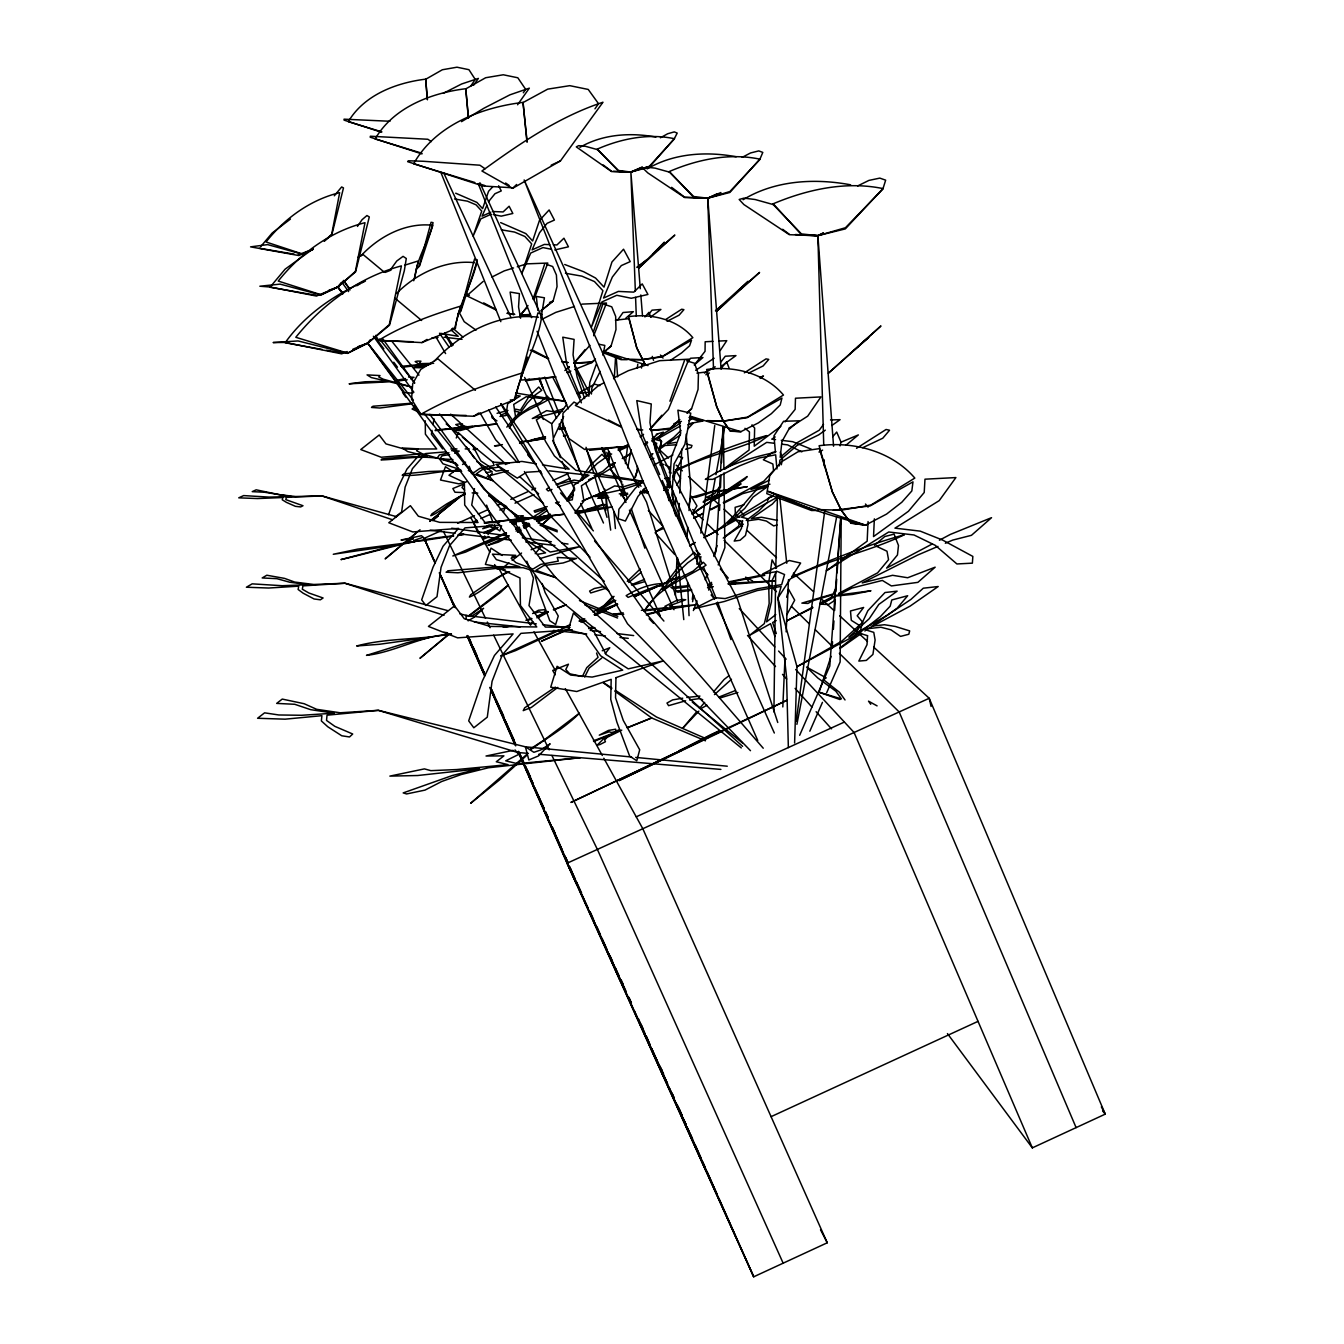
<?xml version="1.0" encoding="UTF-8"?>
<svg xmlns="http://www.w3.org/2000/svg" width="1344" height="1344" viewBox="0 0 1344 1344"><rect width="100%" height="100%" fill="white"/><g stroke="black" fill="none" stroke-linecap="round" stroke-linejoin="round"><path stroke-width="1.5" d="M841.21 518.498L840.134 661.987L826.661 692.748M773.926 711.9L775.69 572.578M654.377 440.782L654.427 436.817M775.79 568.428L777.454 495.734M675.461 505.294L675.646 497.112M794.606 742.98L796.992 666.691L777.857 598.046L781.166 586.421L757.226 590.554L724.5 601.44L693.773 608.782L715.63 597.744L725.138 598.584L757.697 588.722L781.687 584.59L784.543 574.526L777.37 571.486L762.636 573.989L789.314 560.498L800.638 563.052L791.616 576.912C828.274 560.818 865.754 545.311 904.31 534.778C867.619 552.434 826.661 559.86 790.356 578.844L777.857 598.046L786.559 676.939L788.357 747.6M637.426 466.368L637.258 470.551L633.814 480.463M641.525 368.054L641.71 363.871M675.377 595.291L677.006 557.726M678.787 515.995L679.325 503.462M679.778 493.03L681.744 449.182M719.527 510.418L719.712 506.268M720.485 487.586L721.006 475.121M721.543 462.655L723.022 427.358L720.535 471.29M782.813 706.944L784.946 658.963M786.156 631.848L788.474 579.701M868.056 521.539L867.166 541.195L841.025 560.146M874.356 518.851L873.533 536.575L908.426 511.274L924.218 492.492L924.974 479.186L955.886 477.574L939.238 500.606L894.953 528.142L920.203 531.132L942.564 540.053L972.838 556.416L972.384 563.153L956.911 563.959L935.273 545.345L914.004 534.979L888.754 531.989L826.325 570.814L837.766 562.514M720.317 475.474L716.201 550.721L714 556.517M614.225 379.243L615.619 356.345M605.741 510.703L606.715 496.087M608.782 464.755L609.622 452.206M832.138 648.094L832.541 641.827M833.381 629.278L833.935 620.928M834.624 610.478L835.313 600.029M835.867 591.679L836.707 579.13M837.11 572.863L837.95 560.33M838.219 556.147L840.722 518.532L829.786 666.036L799.663 735.286M588.84 396.295L589.798 382.334L596.333 364.14M591.41 394.044L591.814 388.046L600.214 371.364M686.952 537.415L687.742 527.083M689.018 510.552L690.766 487.838L686.179 434.213M779.268 465.881L779.89 460.202L797.126 445.418L818.765 434.818L825.317 430.147M621.55 494.676L622.826 484.31M625.414 463.613L627.732 444.965M637.258 368.357L637.778 364.207M692.294 599.357L692.832 595.224M696.83 564.178L698.174 553.829M700.846 533.131L714.739 425.51M796.186 721.174L824.594 512.081M674.033 479.338L675.142 471.677M667.178 486.578L668.556 477.926L664.608 478.514M669.379 472.718L670.236 467.342L665.482 465.125M474.482 488.628L471.727 505.058L485.1 522.547L499.666 522.614M541.01 317.99L544.421 297.78L536.306 296.436L537.835 310.43M432.029 430.349L431.374 434.196L442.68 448.946M433.003 424.603L433.994 418.858M603.053 355.387L604.817 345.408L598.836 344.232M622.978 494.642L624.086 488.494M627.732 468.031L631.025 449.618M692.597 601.658L693.739 595.51M699.014 566.832L700.896 556.584M704.659 536.105L715.21 478.733M715.966 474.634L724.634 427.526M796.908 724.349L836.64 516.953M655.603 448.745L656.678 443.234L653.47 442.495M781.318 464.772L782.443 459.194L780.259 452.189M414.994 278.242C416.237 258.149 428.921 241.886 433.054 222.634L431.054 222.281L419.311 265.776L416.506 268.666M413.75 280.762L418.354 260.921L404.611 265.222M786.677 597.223L788.592 589.31L794.69 600.18L786.895 614.611M840.067 445.872L840.991 442.092L836.707 432.046L832.759 436.682M688.666 505.966L691.135 496.121L696.965 505.915L691.975 514.181M635.527 477.103L637.644 469.073M520.918 376.522L537.936 312.934L541.901 314.311C538.742 344.148 520.363 369.499 515.34 399M659.014 452.575L661.063 445.502L660.862 440.882L656.023 439.774L680.518 425.914M714.118 555.677L717.041 545.597M514.063 399.907L522.665 372.809C487.721 383.746 452.894 396.161 420.958 414.254L473.71 416.254L514.063 399.907L510.233 399.974M521.22 376.942L527.638 357.067M476.616 262.718L460.858 311.153L458.018 314.026M767.474 501.01L768.533 497.75L772.195 496.709M533.047 299.174L544.74 263.76M741.586 523.925L742.661 520.666M740.09 521.388L738.461 526.294L724.45 536.861M819.084 692.143L831.046 656.342M593.578 331.246L602.935 303.878L611.755 306.818L615.67 316.428L615.972 329.566L610.999 346.214L603.221 352.649M503.462 512.131L505.411 506.486L522.53 522.211L532.09 540.137L550.217 552.031L579.886 546.605L539.818 558.65M501.598 525.706L499.817 530.88L494.861 527.638M388.584 514.702L398.278 487.082L406.93 469.14L420.084 454.003L381.192 457.246L360.763 449.551L379.21 434.986L385.963 443.89L404.074 448.997L436.682 448.963L425.393 434.196L425.258 420.79M669.917 401.218L684.6 360.192M456.271 438.01L458.287 432.6L472.786 445.922L480.766 460.908L496.171 471.089L504.05 469.879M533.938 299.51L547.814 263.038L526.613 263.878L517.289 266.801M693.37 610.579L697.049 600.936M705.163 579.684L707.364 573.888M708.59 590.066L711.547 582.338M718.217 564.967L724.886 547.596L723.946 472.954M593.695 335.714L606.497 303.022L581.902 304.13M809.827 731.203L822.444 702.358M486.914 205.262L482.059 216.149L490.728 212.285M553.694 437.758L563.64 416.606M484.697 535.97L483.05 539.381L489.031 536.777M776.58 571.234L772.246 580.121L771.422 601.894L766.567 621.869L775.757 614.611M584.69 677.006L589.092 668.119L601.726 658.09M667.766 486.629L670.37 481.555M672.958 476.482L675.545 471.408C704.407 455.448 737.722 450.29 766.954 435.574C735.874 443.671 705.701 456.422 676.402 469.728L682.601 457.598L678.703 456.54M676.822 485.184L680.518 478.313L675.427 469.762M530.544 625.162L532.694 621.617M488.006 534.677L489.518 532.224L498.086 527.302M650.227 457.414L652.378 453.953M509.41 427.678L519.204 412.104L514.382 411.046M334.303 195.804L341.662 186.95L343.476 187.942L331.867 234.646L324.374 241.147M720.199 350.566L726.768 340.67L718.906 341.057M470.635 86.251L475.238 79.414L468.938 69.686L456.977 67.2L442.361 69.754L425.645 79.296L427.426 99.792M357.437 226.447L362.04 219.727L366.946 215.527L369.298 216.955L355.589 271.874L337.814 286.978L321.031 295.008L280.106 284.122L259.846 286.222L270.06 287.011L316.495 296.05L337.814 286.978L355.37 271.471L364.997 222.701C330.54 231.403 300.199 253.462 278.242 281.064L320.93 294.706L337.814 286.978L343.358 280.879M523.32 92.77L525.655 89.342L517.826 77.784L503.278 74.777L485.671 77.734L465.73 88.889L468.502 118.154M566.698 499.834L574.678 488.174M688.162 361.687L690.547 358.243L702.912 357.521L694.243 364.98M473.609 85.226L478.38 78.406L461.63 83.983L443.302 93.307M594.955 108.83L598.534 103.706L588.235 89.443L569.772 85.663L547.697 89.141L522.967 102.598L527.167 142.061M517.558 104.782L529.334 88.15L509.914 94.836L484.126 108.125L461.53 121.649M617.786 319.889L623.028 312.514L633.36 311.674L625.901 318.108M552.098 423.326L566.748 404.527M509.443 428.047C517.037 411.247 535.836 408.139 549.646 398.748L547.142 396.077L540.322 402.41L529.822 407.232L518.801 415.01L527.386 403.066L535.046 395.069L541.766 390.314L538.726 387.022L528.948 396.631L520.397 410.206L515.575 409.147M390.062 270.278L396.749 261.022L403.066 256.351L406.291 258.502L404.326 270.682L389.525 325.181L367.718 343.14L347.558 353.388L298.049 340.939L273.118 342.552L285.247 342.468L341.678 353.842L347.256 351.54M560.448 160.91L602.969 102.228C558.617 116.894 519.456 143.791 481.925 171.007L512.602 188.362L560.448 160.91L551.174 165.178M823.519 424.418L819.202 430.248L797.429 442.529L780.209 457.296L781.906 441.588L788.592 429.677L798.924 420.823L783.586 421.26L773.959 435.809L775.454 452.441C751.044 457.212 725.928 465.629 705.348 479.371L712.824 479.338L739.62 465.83L759.545 457.901L775.656 454.81L776.933 468.989M574.896 512.971L583.934 501.077L581.381 485.822L596.232 476.078L643.037 481.32L757.747 740.46M720.972 361.889L725.273 356.227L735.958 355.606L721.493 366.089M566.95 500.069L574.308 490.51M582.154 480.346L586.841 474.247M605.186 653.654L609.79 647.724L602.23 650.748M648.631 314.513L652.008 310.162L660.912 309.456L650.832 316.848M694.529 364.778L705.046 351.305L705.163 341.762L713.009 341.359M352.834 349.255L367.718 343.14L389.273 324.677L401.402 265.894C359.57 276.998 322.762 303.845 295.798 337.294L347.458 353.069L367.718 343.14L370.104 340.099M528.007 305.558L520.414 315.134L530.326 314.849M785.047 421.898L795.144 409.349L795.48 398.227L820.915 396.917L807.694 416.153L788.878 428.198M488.544 201.65L494.978 193.704L501.262 190.915L498.624 185.791M328.625 290.422L337.814 286.978L341.41 282.559M585.144 349.524L573.888 363.3L592.015 362.477L595.174 359.738M535.214 553.694L542.119 545.294L531.082 549.763M506.806 427.14L515.508 416.573L513.71 404.41L526.226 396.715L564.95 401.184L568.361 408.845M271.253 285.734L285.13 269.17L313.186 248.825M260.618 246.708L272.261 232.949L290.438 219.055M696.847 711.564L682.55 728.398L698.83 711.144M699.451 708.506L704.642 702.391M713.496 691.942L724.097 679.476L728.935 675.73M488.729 477.422L492.341 473.189M649.958 429.106L661.836 415.212M527.184 307.322L520.414 315.134L530.494 314.412M721.174 368.206L726.667 361.872L729.137 368.273M645.708 487.519L638.014 496.356L625.38 521.052L618.24 518.717L618.895 509.242L635.208 488.393L642.6 481.438M358.109 346.601L367.718 343.14L370.423 340.049M644.935 316.932L648.984 312.312L650.748 317.302M589.932 345.341L573.888 363.3L592.334 361.654L595.459 359.083M777.504 498.372L772.363 504.067L751.33 518.633L761.51 517.238L777.437 520.397M492.71 186.833L488.561 191.285L482.597 208.639L476.902 202.406L455.683 193.2M650.042 429.139L668.371 409.517L688.901 359.167L659.618 360.696L628.37 370.675L613.519 378.084M688.01 428.702L693.235 423.158L687.859 424.771M714.437 694.613L731.489 679.258M457.817 313.723L460.622 310.8L474.516 259.157L477.238 259.846C473.088 283.702 457.918 303.929 455.448 328.339L451.718 328.776M612.847 596.4L600.516 609.218L614.057 596.4M627.295 581.414L640.214 568.999M766.954 502.639L758.604 511.073L746.222 520.414M588 472.735L597.257 463.445L605.237 457.834L601.978 454.322L590.218 465.494L579.583 481.018L574.14 480.094L556.13 484.663M416.674 268.918L419.513 266.078L432.852 225.305C405.552 222.214 378.857 236.494 360.713 256.099M652.814 254.15L664.44 242.206L648.043 258.72L636.922 267.422L646.783 259.997L638.635 268.195L674.839 235.049L658.073 249.547M680.988 430.399L673.764 437.438L659.198 448.241L661.735 441.554L658.577 437.674L663.398 432.13L656.242 434.28M512.602 188.362L516.634 184.481M551.376 515.894L542.237 524.563L551.006 516.902M567.89 500.27L573.451 494.995M628.74 582.49L641.29 572.124M679.913 419.614L669.799 429.173L650.563 430.517L670.169 428.182L679.308 419.916M687.154 412.793L691.488 408.694M733.841 295.025L748.205 281.266L715.478 310.867L726.55 301.812L716.604 311.27L759.578 272.412L740.023 289.582M396.463 293.563C416.489 273.252 445.805 259.61 474.667 262.668M434.448 361.049C460.522 332.825 499.262 312.43 538.44 317.234M686.935 413.028L691.505 408.912L698.04 389.441L698.426 374.237L694.495 363.233L686.582 360.797M324.29 240.979L331.699 234.31L339.662 192.646C310.38 199.786 284.558 218.484 266.045 241.987L302.417 253.982L313.253 249.228L302.501 254.251L267.641 244.608L250.572 246.859L298.822 255.545L307.843 251.597M857.489 346.987L880.942 325.954L828.307 373.262L868.661 337.428L850.046 353.64M483.151 281.434L466.754 295.798L496.07 309.96M432.785 520.548L438.312 515.726L432.348 520.447M603.086 352.884L610.982 346.046M644.381 444.209L647.254 441.722M644.801 445.133L647.674 442.646M651.974 438.934L657.72 433.961M874.524 545.328L884.722 536.558L894.079 534.122L898.481 545.479L897.456 554.971L886.586 568.109L932.131 544.051M420.017 529.754L385.157 558.886L415.632 533.484M449.702 633.78L419.95 658.308L448.745 634.15M845.796 445.334L858.346 434.918L841.394 442.025M540.842 310.934L553.073 300.972L549.528 302.484M564.866 370.541L569.369 366.929M760.418 378.37L763.442 375.967L759.595 377.614M415.178 406.577L412.087 409.013L419.58 412.457M395.304 516.936L401.621 511.946L405.115 487.133L412.406 468.686L425.578 453.55L446.309 451.819M458.035 468.098L448.963 475.255L464.402 482.446L464.705 505.042L478.044 522.514L439.673 522.362L418.354 516.214L410.39 505.68L388.769 522.749L412.793 531.938L458.539 528.377L443.1 546.168L433.003 567.286L421.68 599.861L425.863 605.472L437.002 596.702L441.034 567.403L449.534 545.647L464.99 527.873L499.968 525.134M462.571 464.52L465.595 462.134M429.677 521.405L459.732 497.078L429.962 521.304M509.023 562.918L501.178 569.083L519.96 577.97L520.447 605.522L536.76 626.959L490.174 626.422L464.268 618.727L454.574 605.825L428.434 626.422L457.598 637.846L513.089 633.914L494.441 655.486L482.278 681.19L468.686 720.871L473.81 727.776L487.284 717.158L492.055 681.391L502.27 654.931L520.934 633.36L572.242 629.731M512.148 560.448L521.556 553.039M541.514 310.128L553.09 301.123L557.054 286.591L556.416 275.033L552.67 266.515L546.722 264.449M839.832 648.06L856.078 635.477L858.883 625.078L851.306 620.357L850.483 610.966L863.638 607.471L857.203 615.787L862.63 622.171L859.841 632.554L880.32 616.678L890.182 606.161L891.778 599.962L907.687 595.728L897.12 608.227L873.432 624.943M565.757 369.482L568.999 367.013M533.45 516.802L546.101 509.057M724.214 468.636L749.078 450.055L749.465 431.928L744.946 428.316M780.864 426.283L754.236 446.191L754.639 428.03L751.968 424.855M640.198 436.75L643.574 434.314M486.898 533.282L491.652 529.906L484.193 532.93M744.324 372.842L766.03 358.882L768.768 359.402L763.123 365.954L748.625 373.094M831.869 425.494L840.067 419.664L830.542 419.933M549.209 487.301L546.403 489.266L548.234 490.963L551.964 489.418M856.548 448.291L886.066 429.492L889.56 430.231L882.79 438.211L862.68 447.72M840 648.514L861.521 633.326M864.83 630.991L868.14 628.656L880.874 627.245L890.938 629.815L900.564 636.401L908.83 634.25L909.67 630.907L895.238 626.455L884.47 624.725L871.735 626.136M688.968 420.706L692.177 418.454M723.24 538.087L743.35 524.177M649.505 456.019L652.932 453.684M659.786 448.997L664.927 445.486L676.603 444.78M680.501 434.834L667.447 443.755L675.914 442.411M680.366 423.175L651.672 441.034M773.17 495.499L727.843 523.286L744.71 508.452L752.959 497.179L767.861 486.41L758.386 487.889C741.149 505.478 728.515 527.671 704.105 537.146M557.794 687.389L531.334 707.431L523.236 710.64L524.698 707.801L555.358 687.086M670.354 360.41L681.677 352.867L689.59 345.778L691.505 340.25L661.987 356.899L641.878 359.688L631.478 359.688M536.844 617.837L541.111 615.031L537.466 616.51M538.49 617.518L548.05 612.209M695.654 370.306L714.134 358.26M592.872 611.99L614.006 599.911M473.71 416.254L478.716 413.045M665.935 319.351L681.677 309.238L683.928 309.641L679.073 315.202L667.078 321.283M724.685 469.241L766.718 442.361L774.312 443.285M775.186 436.951L771.758 439.135L775.555 439.606M662.491 527.419L655.738 531.72L663.449 528.511M421.882 342.602L454.44 329.095L460.522 306.146C432.247 314.815 404.023 324.878 378.655 340.301L421.882 342.602L427.006 339.41M524.614 528.427L529.872 525.202M356.798 285.768L360.259 283.685M547.411 510.384L534.156 519.439L539.179 518.902L550.469 514.181M468.115 620.844L473.945 617.366L483.588 608.311L471.19 616.459L468.922 616.022L500.539 592.402L508.418 585.01L468.502 615.955L459.833 613.838M603.691 448.594L609.739 465.965L615.098 462.773M622.238 458.539L631.159 453.23M704.441 373.111L715.226 366.811M689.623 545.614L695.066 542.438M357.823 257.393L362.998 254.453L384.418 272.294M609.739 465.965L614.998 462.974M623.767 458.018L630.79 454.037M582.204 622.406L585.85 620.357M718.872 697.099L735.302 690.581M701.551 708.271L706.961 705.23M532.577 613.553L538.524 610.226L544.79 609.655L545.194 611.436M615.77 600.382L596.854 611.755L617.45 603.943M517.474 531.014L520.783 529.166M776.194 620.558L772.632 622.541L776.311 633.562M689.606 545.731L694.999 542.741M703.987 537.768L736.344 519.859L742.392 521.472L741.468 528.326L734.21 541.078L740.04 540.271L745.466 535.483L747.986 524.496L747.398 518.717L741.35 517.104L776.95 497.398M660.391 137.777L667.699 133.745L674.251 131.897L677.208 133.073L674.369 138.634L649.32 167.093L630.857 172.032L611.57 171.578L576.274 146.882L578.693 145.639L585.48 146.311L597.878 149.738L618.761 171.36L630.857 172.032L649.387 166.27L674.52 138.734C648.514 133.14 621.079 138.65 597.022 149.218L618.458 170.486L630.857 172.032L642.398 167.328M631.378 584.724L644.465 579.365M603.406 450.458L606.766 448.627M653.554 465.226L672.857 454.961M580.726 622.054L584.287 620.155M617.988 450.038L627.245 445.15M702.979 513.374L693.739 518.246L703.198 513.593M710.371 509.46L719.594 504.588M723.29 502.622L763.913 481.135L773.539 470.568L772.884 464.016L763.325 459.749L772.078 452.592L775.891 451.517M818.966 452.038L822.612 450.106M812.633 607.186L786.643 620.911L812.818 607.757M820.058 603.254L833.062 596.383M838.622 593.443L877.615 572.846L888.552 559.675L886.99 551.225L876.305 546.168M939.422 540.204L950.342 534.425L991.553 517.675L971.46 535.315L952.711 540.103L945.336 543.245M742.207 157.332L750.54 152.964L758.772 150.898L762.804 152.41L759.948 159.096L729.826 192.478L707.75 198.19L684.718 197.551L647.808 172.906L643.272 168.521L646.598 167.194L655.066 168.134L670.068 172.301L693.958 197.568M705.835 374.825L709.397 372.994M743.131 199.702C774.95 180.281 814.699 178.08 850.634 184.817M823.452 232.831L817.874 235.67L801.914 235.183L774.094 204.809L755.126 199.517L744.005 198.122L739.15 199.466L743.887 204.557L789.365 234.696L817.874 235.67L845.309 228.9L883.042 188.513L885.662 180.163L879.816 178.114L868.896 180.415L857.606 185.959M619.836 449.098L627.278 445.318M508.822 536.81L498.288 542.17L487.939 545.311L509.208 535.634M517.591 532.358L521.102 530.578M710.69 509.813L720.065 505.075M723.811 503.177L742.543 493.702L767.172 486.898M769.39 480.11L750.977 489.434L769.961 484.176M454.759 453.298L459.194 451.08L451.651 450.66M465.024 493.517L446.544 504.017L431.978 513.828L430.87 515.726C443.419 510.804 452.206 499.229 465.007 494.424M820.294 603.994L833.364 597.425M838.975 594.602L852.062 588.034L882.353 580.423L891.374 585.934L917.885 582.355L935.172 567.168L907.67 577.752L892.584 575.299L862.21 582.926L917.666 555.055L937.961 546.403M491.938 277.032L504.252 270.883L513.559 267.96M541.75 319.418L555.845 312.362L574.459 306.482M604.246 382.721L598.668 385.493L575.333 405.384L621.314 427.09M507.696 571.637L487.57 583.212L470.669 594.754L469.409 597.038C484.243 591.259 494.441 577.282 509.645 571.754M682.45 750.019L618.912 780.646L787.147 700.174L688.33 746.474L719.645 730.666L711.278 734.446L678.955 750.893L685.121 748.322L570.914 802.435L708.926 737.167M647.17 168.907C673.68 153.216 706.423 151.183 736.193 156.761M567.722 629.748L541.346 641.273L566.429 629.63M579.936 147.336C602.65 134.165 630.504 132.334 655.906 137.071M524.093 527.318L529.553 524.664M536.844 521.136L549.612 514.937L536.491 520.514M537.079 521.472L549.83 515.29M594.972 614.998L614.544 605.522L594.065 614.611M595.022 615.317L617.686 604.363M594.031 475.541L602.784 471.341L610.966 463.966L613.62 466.822L599.71 475.306L588.588 479.724M737.906 692.479L719.611 698.124M671.597 187.337L684.634 197.165L707.75 198.19L716.923 193.906M822.965 233.285L817.874 235.67L795.396 234.528M603.826 758.218L642.818 828.727L827.249 1242.78L753.715 1276.8L567.05 863.234L518.297 752.405M947.436 1033.586L1032.326 1147.877L1105.255 1114.126L929.208 698.275L873.667 647.102M771.086 1116.662L978.029 1021.356M361.99 282.643L365.467 281.047M636.233 816.816L844.385 722.047M440.899 530.813L424.15 538.356L435.07 563.203M457.632 523.286L474.482 515.71M478.296 513.996L487.855 509.695M497.414 505.394L501.228 503.681M510.787 499.38L527.974 491.635M531.804 489.922L535.618 488.208M552.821 480.463L568.109 473.592M606.144 456.473L611.688 453.97M619.097 450.643L628.354 446.477M477.002 520.296L473.189 522.01L478.313 533.434M480.799 518.582L490.308 514.315M499.8 510.031L505.495 507.478M515.004 503.194L534.005 494.642M556.819 484.378L570.108 478.397M491.266 214.183L480.866 218.82L473.138 236.107L481.74 211.092L476.062 204.842L467.41 201.163L454.608 198.996M506.554 533.249L465.578 552.098L452.81 555.979L506.117 532.678M569.873 625.363L515.542 650.63L500.741 656.006L558.331 629.882M579.18 621.23L584.758 618.744M634.57 596.635L679.476 576.694L634.368 596.501M410.693 378.79L414.036 377.311L408.593 377.042M642.146 167.059L630.857 172.032L613.418 171.326M562.162 628.202L569.806 624.842M579.382 620.642L583.212 618.962M713.513 369.23L707.75 198.19L729.91 191.52L760.133 159.214C729.523 152.678 697.334 159.398 668.993 171.662L693.605 196.526L707.75 198.19L720.905 192.528M515.878 529.267L519.624 527.671M523.37 526.075L528.998 523.69M582.07 501.178L605.102 491.4L582.49 500.825M485.302 543.967L498.742 538.322M516.029 531.065L519.876 529.452M523.706 527.839L529.469 525.42M539.078 521.388L552.518 515.743M600.533 495.583L606.295 493.164M515.575 528.746L519.355 527.167M523.135 525.588L528.797 523.219M557.558 487.133L572.662 482.261L578.105 483.185M593.762 741.535L610.613 734.681L603.574 738.797L597.038 745.298L600.029 744.509L605.438 741.737L604.649 739.922L607.236 737.302L621.768 730.128M627.379 727.843L651.672 717.948L705.482 740.813M566.966 372.658L570.83 371.095M574.678 369.533L592.015 362.477M517.087 519.59L520.901 518.045L517.138 519.506M528.394 620.206L532.022 618.727M553.896 609.84L565.555 605.102M529.318 379.26L525.487 380.772L553.358 377.093M619.433 730.733L593.393 740.88M627.245 727.642L651.672 717.948L614.88 691.186M385.174 272.412L390.986 270.127M536.945 616.157L548.083 611.789M553.342 609.739L566.126 604.733M483.286 532.644L495.65 527.839M298.217 254.839L307.541 251.244M500.674 415.094L506.15 412.978M505.344 464.47L508.922 463.092L492.929 462.101L494.088 465.478L479.791 468.434L473.726 472.718L468.334 470.484M646.346 490.846L643.574 491.87L647.606 491.534M640.03 492.156L646.934 490.325M525.874 620.239L531.384 618.341M363.619 281.921C333.228 295.361 304.584 315.336 285.163 342.754L322.258 349.474M643.154 482.714L622.39 489.552L597.341 495.13L614.645 485.923L622.675 486.998L643.406 480.883M562.716 411.012L532.308 418.522L546.655 410.626L553.577 411.751L563.657 408.828M546.37 508.586L534.979 512.266L534.139 510.838L547.226 506.587M534.408 613.334L539.381 611.772L541.766 612.78L547.898 611.503M606.346 588.168L590.722 592.956L589.596 591.074L594.317 588.504L603.658 586.589M685.642 449.249L691.202 447.602L691.992 445.469L686.515 444.074M673.882 423.646L681.425 421.428M632.234 585.278L644.381 581.717M744.005 504.773L735.134 507.326L735.353 514.634L739.721 517.255M685.658 700.795L668.59 705.667L666.977 703.046L672.605 699.905L682.752 698.174M777.017 524.983L773.69 525.924L766.399 521.052L758.537 519.288L748.373 520.699M647.791 613.771L678.535 606.732L644.549 610.882M578.592 513.274L611.99 506.974L590.621 508.805L605.086 504.605L602.213 504.622L586.975 509.258L588.521 509.863L576.509 511.392M497.062 413.33L507.965 410.458M466.502 481.824L458.858 483.84L440.496 480.026L445.469 466.738L453.382 471.929M487.15 476.347L508.318 470.736M619.366 730.498L611.722 732.497L609.134 731.808L599.273 735.168L608.412 730.447L615.636 729.221L615.821 730.867L619.634 729.876M729.221 581.75L763.51 574.728L764.736 575.366L733.538 581.532L730.666 583.195L775.505 580.877L729.238 584.489M575.87 513.223L597.761 508.889L576.425 511.745M554.786 249.95L568.445 246.809L563.942 238.207L556.937 244.961L553.342 244.81M448.963 452.777L439.421 454.927L437.153 458.086L422.234 453.718L416.573 450.727L417.984 448.846L402.293 447.989L407.669 451.567L427.006 456.422L400.344 457.178L381.898 458.942L381.108 459.95C406.039 459.127 431.642 452.508 455.784 463.646M526.915 441.823L530.309 441.067M646.33 614.981L664.944 609.823L697.704 604.481L671.647 607.085L669.329 605.875L685.759 599.743L682.08 599.458L676.284 600.6L664.877 606.346L667.145 607.572L641.39 610.344M545.53 436.884L534.458 439.522L545.563 438.346M401.738 367.366L429.912 363.854L414.019 367.618L419.765 367.735L430.937 363.955M513.089 750.355L486.024 756.017L503.916 755.866L496.289 761.746L507.982 764.635L456.691 769.558L430.87 770.65L424.418 768.886L389.861 776.11L417.648 775.522L479.623 768.734L452.407 775.488L403.183 792.91L406.61 793.951L425.006 790.104L441.655 781.519L461.227 774.53L488.477 767.76L580.188 757.697L517.541 763.711L505.714 760.822L518.7 754.421L515.021 749.952M519.54 443.05L523.118 442.327M405.485 378.571L397.488 380.167L395.489 382.536L383.326 379.226L378.756 376.975L379.999 375.564L367.046 374.892L371.364 377.58L387.173 381.259L365.098 381.763L349.104 383.813L389.407 381.78L412.255 387.089L397.723 383.141M623.784 614.275L613.066 614.376L623.23 612.847M690.581 423.377L702.391 421.126M519.876 443.251L523.522 442.579M707.498 587.782L713.328 586.69M537.684 554.316L545.563 552.871L527.402 540.977L515.105 523.471L509.762 522.043M559.289 502.118L555.576 502.774L560.532 505.966M566.731 500.791L572.309 499.8L574.073 484.999L588.958 475.255L549.209 470.803M544.975 436.632L531.367 439.958L532.476 440.21L520.43 441.907M526.68 441.588L543.9 438.682M495.634 527.083L492.072 527.705L489.871 526.579L482.714 528.713L488.998 525.017L492.66 524.866M650.748 458.875L653.906 458.338M686.818 697.486L699.955 696.074M707.885 586.975L712.018 586.286M620.71 495.751L626.388 494.81M499.951 416.455L505.915 415.498L507.679 403.704L520.212 396.01L516.113 395.539M663.55 487.838L669.262 486.914M502.438 444.612L494.491 445.872L498.926 445.62M550.082 515.105L543.9 516.079L549.31 516.13M486.158 472.618L492.173 471.694L476.734 461.513M449.585 454.608L442.159 455.734L439.908 458.892L455.801 463.562M621.919 495.163L627.799 494.256M559.39 429.475L565.152 428.618M520.481 442.092L540.254 439.202M563.556 435.809L567.47 435.238L579.298 470.484M498.187 467.208L482.395 469.526L476.347 473.81L493.046 480.732L604.279 581.33M659.87 464.974L663.902 464.386M559.541 429.257L565.37 428.434M563.489 435.809L567.47 435.238L561.406 419.731M689.556 699.972L699.518 698.578L702.727 699.72M691.69 590.251L677.762 592.2L676.133 591.041L691.488 589.562M451.584 634.267C421.747 635.158 395.304 652.193 366.492 655.368L407.417 642.617L429.895 637.274L379.294 644.297L356.664 645.977C387.526 637.661 419.664 640.164 451.097 633.746M503.261 627.11L511.526 625.968M401.033 366.358L422.839 364.258L418.488 363.821L415.178 361.586L417.379 361.099L420.924 361.183L419.698 362.695L420.958 363.619L433.675 363.317M435.305 430.08L464.369 427.022L459.329 426.703L455.75 424.57L458.388 424.032L462.521 424.032L460.908 425.561L467.309 426.754L496.894 423.998L475.944 426.132L460.337 430.534L453.65 430.567L472.685 426.451L435.254 430.634M608.815 497.431L597.811 498.238L608.009 497.112M399.722 380.772L407.165 379.781M587.63 392.381L577.366 393.725L594.737 384.149L599.844 385.678M503.412 627.01L509.494 626.22M607.673 495.566L594.552 496.44L606.883 495.113M639.794 492.744L648.077 491.854M696.931 373.145L706.91 371.885L716.772 406.896L723.29 421.126L730.162 430.903L741.065 431.743L690.547 416.254M687.086 586.858L672.756 588.638L670.891 587.311L689.522 585.581M730.01 584.069L735.991 583.33L727.894 583.834M560.767 428.568L564.883 428.081M615.384 320.191L628.925 318.662L636.804 347.978L645.086 364.442M589.445 450.324L628.32 446.107M558.869 428.551L564.598 427.946M620.861 494.189L624.624 493.786M521.472 380.066L555.996 376.908M410.726 403.973L379.814 408.022L371.515 407.45L372.994 406.224L412.457 403.15M640.063 492.408L647.791 491.719M664.02 490.274L668.002 489.922M473.239 449.585L477.372 449.232M619.248 493.87L627.564 493.181M663.785 490.19L667.834 489.854M512.316 524.177L516.432 523.858M522.614 523.37L526.73 523.051M626.707 446.494L584.623 449.467L568.932 438.53L562.481 425.93L563.002 413.196L573.989 402.074L577.618 403.973M588.655 628.572L594.804 628.135M540.943 471.324L526.495 472.231L517.255 478.145L495.953 464.453L521.942 461.429L536.323 463.781M707.633 585.077L711.682 584.825M707.952 584.371L712.034 584.17M431.995 337.764L438.026 337.478M817.505 510.451L811.558 510.518L766.802 493.634L769.742 475.726L781.486 461.782L797.983 451.769L819.403 448.627L832.423 492.122L841.26 510.182L849.492 521.304M833.347 510.266L870.122 505.932L912.979 481.874L911.837 490.946L901.824 502.236L886.553 514.097L865.57 525.084L850.954 523.27L841.26 510.182L832.339 491.837L819.101 445.738C853.49 441.05 891.66 451.198 914.827 478.078L870.862 505.092L841.26 510.182L818.177 509.578M702.878 421.21L698.796 421.226L689.052 417.497M706.961 421.193L723.29 421.126L746.978 417.749L781.939 398.076L780.226 404.964L771.338 413.7L758.302 422.94L740.897 431.626L730.414 431.222L723.29 421.126L716.688 406.678L706.625 369.482C734.126 365.635 765.055 373.229 783.485 395.018L747.617 417.094L723.29 421.126L707.146 420.605M450.862 448.93L456.994 448.93M465.175 448.913L469.258 448.913M473.34 448.913L477.422 448.896M627.312 359.671L621.062 359.671L602.482 352.464M512.131 522.665L516.281 522.682M522.53 522.698L526.68 522.715M460.807 470.45L428.568 471.492L404.006 473.878L402.209 475.238C422.083 476.734 441.638 469.274 461.681 471.374M570.058 627.346L545.345 627.06L528.998 605.606L533.45 578.105L526.814 561.204M588.605 627.564L594.787 627.631M466.25 415.447L421.058 414.506L411.566 399.218L412.709 383.678L420.756 369.415L437.791 358.714L475.406 390.331M703.114 420.47L699.082 420.336L689.64 416.371M412.81 341.746L378.739 340.502L375.547 335.378M464.738 492.61L454.944 492.24L452.844 488.544L464.066 483.924L462 487.502L464.604 490.157M472.13 492.878L477.792 493.08M627.48 359.15L641.878 359.688L662.542 356.362L692.849 337.68C677.544 319.368 651.554 313.37 628.656 316.63L636.72 347.777L645.238 364.594M492.458 211.512L503.126 211.932L509.124 206.237L512.837 213.478L501.245 216.149L493.265 214.57M549.73 244.658L544.32 244.423L532.106 249.883L539.566 232.714L547.058 223.339L554.417 220.063L549.125 209.95L539.448 220.45L532.627 240.979L525.823 233.587L500.674 222.617M512.484 187.774L482.916 185.993L407.635 161.666L408.324 160.776L423.192 161.263L479.909 165.211L485.05 168.773M505.092 569.604L497.162 569.134L494.592 564.598M452.911 459.581L439.37 458.724L442.932 463.781L460.723 469.795M389.978 121.262L344.03 119.179L344.098 120.137L380.957 132.048M412.843 393.187L402.545 392.465L405.754 397.085M528.36 753.396L517.894 752.522L378.336 710.338L340.234 712.79L316.663 709.313L304.13 703.718L282.24 699.082L276.679 703.399L294.739 704.29L310.699 709.682L334.27 713.177L301.543 715.277L278.846 714.974L264.583 712.841L257.594 718.267L285.096 719.174L321.905 715.68L321.367 720.938L327.835 726.802L341.746 735.773L349.524 736.966L352.716 734.009L334.841 726.348L326.525 720.434L327.029 715.193L378.336 710.338L525.403 746.81L631.546 757.008M538.81 754.253L720.888 769.406M635.712 757.411L727.272 766.214M636.871 429.408L640.786 429.828M474.449 622.02L520.178 626.875M553.442 630.42L586.706 633.948M595.022 634.838L605.422 635.93M619.97 637.476L628.286 638.366M444.058 337.193L462.05 339.31M512.064 556.618L516.012 557.088M781.906 444.192L787.618 444.881L801.83 451.87M636.821 429.24L642.734 429.946M536.323 623.885L465.881 615.434L466.318 618.878M542.539 624.641L569.47 627.866M590.184 630.353L600.533 631.596M617.114 633.578L633.679 635.578M562.061 361.855L567.974 362.578M781.25 440.294L792.658 441.689L811.289 449.182M430.114 530.258L455.078 533.299M459.228 533.803L511.241 540.154M525.806 541.934L554.938 545.479M443.94 632.285L447.586 632.755M507.226 313.37L514.769 314.378L507.175 313.186M562.027 361.687L567.958 362.494M451.685 528.209L507.78 535.836M522.312 537.818L551.393 541.766M561.775 543.194L568.008 544.034M850.668 522.9L865.788 525.235L768.516 491.45C799.562 506.251 832.675 516.214 865.788 525.235M542.472 464.806L569.184 469.19L554.434 455.986L545.546 441.454L536.357 419.899L541.044 416.976L551.712 423.713L553.795 442.361L561.036 457.078L575.82 470.282L643.037 481.32L524.143 179.945L714.554 599.256M515.609 392.986L564.95 401.184L537.062 331.229M440.664 333.346L458.237 336.286L451.063 329.918M259.325 248.237L294.134 254.15M501.362 229.807L514.601 232.075L524.866 236.477L531.67 243.886L521.825 273.521L530.729 253.042L542.959 247.582L550.838 249.161M565.421 273.252L581.868 276.142L594.468 281.568L602.918 290.69L591.461 327.046L601.944 301.93L616.795 295.277L631.277 298.267L647.926 294.47L642.23 283.903L633.814 292.135L618.391 291.413L603.557 298.049L612.343 277.049L621.298 265.591L630.218 261.61L623.549 249.211L611.94 262.013L604.027 287.129L595.577 278.04L583.75 271.774L564.715 264.499M269.993 287.246L315.773 295.226M326.39 350.213L340.805 352.834M503.026 567.773L485.386 564.396L491.014 548.134L502.186 555.442M641.357 492.223L644.952 492.996L642.718 490.006M447.737 610.613L344.954 583.246L313.757 584.472L294.655 582.053L284.575 578.39L266.818 575.232L262.181 577.954L276.898 578.676L289.783 582.238L308.885 584.674L282.173 585.715L252.151 583.85L246.389 587.227L268.682 588.034L298.721 586.152L298.116 589.478L303.19 593.225L314.126 598.987L320.376 599.794L323.081 597.979L308.885 593.006L302.316 589.21L302.921 585.883L344.954 583.246L444.041 615.334M648.026 365.585L603.691 351.456M396.497 516.667L322.006 495.919L295.596 496.507L279.535 494.71L256.183 489.821L252.218 491.635L264.634 492.257L291.48 496.591L268.918 497.095L243.634 495.583L238.745 497.834L257.494 498.557L282.862 497.532L282.257 499.783L286.406 502.354L295.428 506.335L300.653 506.923L302.988 505.73L285.802 499.632L286.406 497.381L322.006 495.919L392.347 519.725M381.931 131.914L348.314 121.666C364.123 94.92 396.161 82.757 425.729 79.145L427.291 99.288M421.798 153.199L375.127 138.97C393.422 107.352 431.105 92.938 465.814 88.721L468.317 117.667M474.852 182.498L413.616 163.8C435.288 125.16 481.034 107.47 523.085 102.379L526.915 141.758M478.8 183.708L484.73 185.506M421.999 153.922L370.188 137.189L370.373 136.231L427.846 139.255L431.306 141.624M471.374 473.407L493.046 480.732L439.555 413.969M839.95 699.535L818.479 692.042L841.428 698.897L835.867 691.219L817.79 677.981L806.551 667.061L826.207 677.88L823.435 679.627L839.479 692.278L845.04 699.972M540.07 525.302L557.323 531.838M537.986 522.9L557.172 530.376M584.875 604.985L617.568 618.005M579.449 600.583L617.837 616.308M768.516 491.45L811.877 509.41M604.111 351.658L621.298 358.915M704.374 737.94L656.544 717.041L615.3 690.278M530.225 350.146L548.554 358.898M608.513 420.034L621.23 426.636M532.358 349.961L548.537 358.462M465.797 293.462L469.375 295.344M483.655 302.904L496.154 309.523M752.59 580.91L745.618 577.147L748.625 581.28M877.094 705.886L868.51 701.148L870.727 704.29M488.897 495.566L506.722 506.621M492.005 417.749L496.944 420.874M603.271 682.483L611.856 688.061M505.63 183.019L509.057 185.388M488.712 495.718L505.646 507.461M510.737 510.989L517.507 515.693M476.062 330.154L464.201 321.67L458.909 311.875M603.17 682.685L611.537 688.766M635.746 483.538L638.887 485.856M782.662 229.286L789.247 234.226M603.187 164.942L611.486 171.242M720.317 568.999L728.263 578.088M633.024 479.774L641.105 486.209M692.278 702.089L742.476 742.98M741.283 747.919L544.404 587.58L367.718 343.14L413.398 400.126M446.174 423.931L459.161 434.532M462.403 437.186L493.231 462.37M498.103 466.334L543.53 503.446M608.899 591.125L483.84 489.098L429.845 414.372M395.035 298.25L421.646 320.494M452.827 328.154L462.907 337.058M742.594 746.357L555.66 577.55L423.83 413.146M450.643 414.17L504.689 463.092M520.128 477.07L538.658 493.836M659.215 449.518L668.472 458.052M676.183 465.158L682.349 470.854M688.531 476.532L707.045 493.584M711.665 497.851L719.376 504.958M724.013 509.225L742.526 526.277M747.146 530.544L776.462 557.558M793.43 573.182L813.49 591.662M821.201 598.769L833.549 610.142M839.714 615.838L867.502 641.424M491.719 416.304L493.399 417.917M455.062 462.605L457.901 465.377M696.108 550.452L700.19 554.434M667.262 484.613L670.253 487.553M692.698 509.544L703.164 519.809M707.666 524.21L718.133 534.475M724.114 540.355L776.479 591.679M791.448 606.346L809.407 623.952M815.388 629.815L833.347 647.422M839.328 653.285L899.17 711.95L1076.107 1127.616M750.49 750.691L627.514 623.784L500.791 403.805M590.033 557.189L549.646 515.138L524.412 471.542M649.169 618.761L653.503 623.28M517.238 462.42L495.701 439.858L480.043 412.894M610.546 469.728L621.953 482.026M648.362 510.518L662.558 525.857M698.074 564.161L708.019 574.896M739.267 608.614L774.782 646.934M778.596 651.05L786.139 659.198M795.682 669.497L854.078 732.497L1032.326 1147.877M622.894 496.91L625.699 500.035M655.099 532.711L674.705 554.518M711.11 594.972L713.899 598.097M747.516 635.443L775.505 666.574M782.51 674.369L786.71 679.039M795.11 688.38L811.91 707.045M816.11 711.715L831.516 728.851M763.241 748.222L644.162 611.201L501.06 403.603M594.552 540.96L663.902 621.062M527.738 454.894L533.198 461.21M560.549 492.878L567.386 500.791M575.585 510.3L593.376 530.88M660.408 355.018L663.029 358.092M865.469 504.034L868.056 507.142M1102.584 1110.9L1105.255 1114.126L1101.358 1106.851M740.258 510.922L744.29 515.777M344.366 281.988L349.608 288.523M391.507 340.838L418.992 375.178M342.72 293.765L337.814 286.978L343.022 293.479M379.546 339.074L414.775 383.04M643.843 488.981L647.203 493.483M337.814 286.978L342.787 293.664M376.354 338.822L383.83 348.852M393.775 362.225L397.505 367.248M367.718 343.14L403.973 391.86M413.969 405.3L418.975 412.02M342.485 283.13L348.6 291.581M382.754 338.873L414.473 382.788M373.397 336.235L413.885 392.28M466.402 446.83L474.432 458.254M444.746 333.262L453.046 345.274M495.718 407.047L534.828 463.663M539.566 470.518L541.934 473.962M439.505 333.228L448.997 346.97M343.829 280.342L349.927 290.119M436.212 337.411L445.603 353.59M444.494 333.463L451.853 346.181M488.662 409.769L519.154 462.454M555.19 674.839L552.72 670.471L568.445 664.205L565.774 669.53L569.722 673.798L582.372 676.502L586.757 667.632L598.046 657.334L596.551 653.016M776.563 567.857L772.078 559.877L768.667 582.842L769.154 603.641L764.299 623.666L749.381 635.477L770.582 623.683L774.917 636.535M470.669 517.423L489.905 552.216M498.506 567.79L529.906 624.557M533.954 631.882L555.223 670.32M565.337 688.632L602.314 755.479M652.546 438.043L671.093 473.189M673.042 476.885L737.47 598.937L777.756 722.484M574.862 365.148L589.394 392.918M617.484 446.594L638.786 487.318M640.735 491.03L646.548 502.135L677.342 601.238M553.056 377.882L566.496 403.721M820.512 1229.726L827.249 1242.78M443.671 531.854L485.503 618.29M487.318 622.054L490.056 627.698M493.685 635.208L549.175 749.834M551.897 755.479L597.374 849.425L783.149 1263.175M443.839 173.174L511.039 317.554M479.892 182.734L581.398 402.814M434.465 561.254L424.15 538.356L433.843 559.944M440.143 574.207L455.28 607.656M468.888 637.56L471.475 643.272M473.189 647.086L476.801 655.166M448.543 593.342L454.39 606.379M467.712 635.813L484.915 674.218M467.376 635.527L484.109 673.109M495.382 697.822L491.568 689.472L494.105 695.554M495.751 698.746L500.774 709.901M501.194 710.724L503.698 716.268M468.031 637.594L484.394 673.865M502.992 715.478L495.734 699.266M505.579 721.106L510.334 731.741M510.602 732.228L513.946 739.654M479.657 663.986L484.831 675.478M490.93 689.405L515.592 744.072M521.304 756.84L523.908 762.619M527.066 769.524L530.51 777.151M495.768 700.577L515.256 743.803M518.599 751.33L522.026 758.906L520.346 755.076M525.269 766.097L529.267 774.95M533.249 783.787L529.301 775.303L533.266 784.358M512.534 738.662L515.122 744.408M518.515 752.069L543.782 808.046M545.462 811.776L547.982 817.37M526.042 769.356L543.732 808.567M545.429 812.297L547.949 817.908M554.82 832.793L552.266 827.114L562.33 850.231M659.77 1065.674L662.29 1071.269M528.898 775.824L568.025 863.218M572.225 872.693L569.654 866.981L574.762 878.136M576.442 881.866L581.616 893.004M590.15 911.77L593.594 919.548M596.938 926.822L600.432 934.735M610.008 955.786L612.528 961.363M615.317 967.68L619.248 976.248M622.087 982.682L625.968 991.133M628.858 997.685L631.394 1003.313M644.75 1032.914L638.4 1018.752M646.363 1036.51L650.009 1044.876M651.655 1048.522L659.047 1064.902M659.904 1066.783L667.548 1083.718M671.782 1093.126L674.335 1098.77M678.586 1108.162L681.122 1113.806M682.819 1117.57L686.23 1125.096M543.883 809.878L562.783 851.743M564.497 855.557L567.941 863.167M593.611 920.522L621.432 982.195M634.284 1010.654L656.611 1060.114M658.325 1063.927L661.769 1071.538M664.02 1076.074L667.447 1083.65M669.161 1087.447L674.285 1098.838M675.998 1102.618L686.28 1125.382M687.994 1129.178L690.547 1134.874M563.186 853.726L617.702 974.114M619.416 977.878L625.363 991.082M638.316 1019.794L666.91 1083.113M667.766 1085.011L717.444 1195.505M566.714 861.739L753.715 1276.8L718.872 1198.243M716.251 603.086L774.329 733.018M601.978 448.795L626.002 502.438M629.429 510.115L674.016 609.739M538.675 378.403L556.567 418.37M559.138 424.066L583.01 477.355M585.564 483.05L603.473 523.018M524.63 377.429L543.329 419.429M552.67 440.429L560.314 457.615M562.01 461.429L565.421 469.056M567.118 472.886L574.762 490.056M580.709 503.429L591.763 528.242M586.236 449.114L660.324 615.955M678.905 1108.195L682.315 1115.856M690.816 1135.008L692.513 1138.838M695.066 1144.584L701.014 1158.007M702.71 1161.838L705.264 1167.583M706.961 1171.414L717.158 1194.413M661.08 1068.413L663.634 1074.158M672.134 1093.327L673.831 1097.158M677.225 1104.835L682.332 1116.343M684.029 1120.174L685.742 1124.004M686.952 1126.726L735.907 1237.118M621.163 979.843L623.297 984.631M628.891 997.282L631.428 1002.994M641.071 1024.296L643.322 1029.403M646.229 1035.972L650.076 1045.111M651.756 1048.908L706.171 1171.262M601.994 938.179L607.034 949.586M608.714 953.383L663.482 1076.662M453.499 603.523L455.196 607.337M467.914 636.182L471.173 643.558M471.559 644.028L484.865 674.621M501.077 710.875L503.597 716.604M503.815 717.578L508.889 729.07M525.47 766.147L528.578 773.203M534.862 787.987L543.967 808.063M545.614 811.793L548.083 817.37M565.656 857.22L568.142 862.831M569.688 866.93L580.188 890.736M581.818 894.398L588.134 908.141M589.798 911.904L620.239 980.885M440.597 575.282L454.104 605.959M467.611 636.619L484.478 674.957M491.232 690.295L515.71 745.87M518.246 751.632L576.475 883.882L567.05 863.234L929.208 698.275L931.073 706.44M439.27 572.762L454.406 607.152M467.023 635.813L484.663 675.948M489.72 687.422L514.937 744.761M659.702 474.583L641.777 433.272L636.787 400.596L651.269 403.973L649.958 422.621L655.25 449.837L669.245 488.107L671.446 456.893L680.686 433.154L677.88 410.172L690.766 413.162L684.869 444.326L674.066 463.949L671.832 495.23L688.867 541.817L662.273 480.497M580.625 397.522L566.647 364.09L562.766 337.176L574.106 339.394L573.065 354.9L577.164 377.227L584.64 398.546M601.642 447.77L603.221 451.567L601.826 447.602M539.23 378.79L543.026 388.13L539.7 378.302M652.512 440.294L702.139 563.606M703.685 567.454L716.083 598.282M440.765 172.15L500.825 321.67M478.178 183.54L531.636 317.621M574.661 365.232L586.925 396.211M607.639 448.459L627.564 498.775M608.53 451.769L609.84 455.129M606.816 452.323L609.454 459.06M544.706 377.126L559.138 413.918M469.207 466.318L471.307 471.71M486.612 505.126L492.811 522.01M717.646 602.146L730.968 639.626M631.243 508.553L644.868 548.184M542.119 583.514L545.143 592.57L558.264 616.039L555.626 624.54L549.797 620.743L539.734 593.594L535.08 575.702M672.638 506.134L666.91 488.309L668.825 500.606M673.915 510.098L675.814 516.046M652.277 356.395L653.537 360.326M586.051 447.283L593.846 473.306M595.039 477.305L607.034 517.356M494.491 524.782L494.995 526.579M520.548 318.242L518.549 306.886L519.406 293.614L510.132 292.068L513.274 314.95M604.783 489.199L610.68 530.124M779.789 497.599L786.744 563.27M677.611 557.995L683.777 619.618M613.889 511.846L615.401 528.528M640.298 288.691L630.857 172.032L635.342 291.11M640.819 294.941L642.499 315.773M707.75 198.19L721.14 369.197M833.566 446.208L817.874 235.67L845.443 227.741L883.26 188.647C846.082 180.835 807.139 189.403 772.682 204.002L801.461 233.923L817.874 235.67L823.738 445.116M616.174 356.294L617.618 376.858M687.574 582.725L689.052 615.67M672.722 490.862L673.411 506.57M635.578 297.377L636.3 316.176M824.141 459.782L824.326 466.066M723.358 427.342L723.895 468.821M615.955 677.645L615.535 697.721L623.297 720.468L639.71 749.784L636.787 760.738L629.664 756.151L616.829 721.997L610.747 699.468L611.184 679.342L576.761 691.522L550.721 687.17L557.105 666.288L570.73 675.091L592.133 677.074L622.692 670.118L600.617 655.771L585.43 634.133L568.243 629.866L573.384 613.066L594.283 632.285L606.194 654.545L628.219 668.858L663.432 660.845L615.955 677.645M867.552 635.695L867.014 644.683L858.816 661.097L866.326 660.408L872.911 654.427L875.112 640.046L873.768 632.369L865.754 629.866L910.09 606.127L938.196 586.522L923.294 588.202L910.963 599.39L887.04 615.401L848.837 637.174L869.266 618.677L878.858 604.397L897.137 591.158L884.99 592.536L867.871 610.68L862.294 622.658L841.848 641.138L796.992 666.691L859.538 633.192L867.552 635.695M834.674 596.182L834.17 600.785L828.391 604.565L820.999 604.162L830.777 598.937L832.776 594.737L812.347 600.902L807.946 603.456L801.864 603.12L833.129 593.964L835.464 589.058L834.742 595.526L870.962 590.755L852.583 594.418L834.674 596.182M718.099 491.518L717.058 494.71L712.001 497.482L706.272 497.431L714.655 493.534L716.806 490.577L696.125 497.33L691.404 497.297L717.192 490.039L719.712 486.562L718.234 491.064L747.264 486.696L718.099 491.518M663.482 586.186L644.162 611.201C658.09 587.479 684.281 579.18 706.07 565.186L703.349 562.279L693.151 571.082L678.418 578.592L662.407 589.814L675.998 573.854L687.674 562.834L697.486 555.962L694.126 552.35L679.325 565.69L665.414 583.682C651.823 582.91 637.61 588.655 626.153 595.644L628.118 597.358L657.3 585.648L663.482 586.186M740.846 483.974C725.81 495.113 707.095 501.463 692.63 513.996L716.134 497.532L715.865 496.558L703.13 502.085L704.357 500.707L714.706 495.986L718.15 494.962L718.435 495.919L747.163 476.549L744.895 479.203L712.975 500.035L740.846 483.974M549.914 743.954L538.423 755.95L528.83 759.965L527.47 754.706L499.498 779.906L470.686 803.258L527.285 753.984L525.403 746.81L529.57 749.515L544.32 739.838L579.398 713.194C565.169 727.826 546.89 737.94 530.225 749.935L533.87 752.321L540.742 749.952L549.914 743.954M528.562 518.784L519.103 521.522L511.106 521.825L534.845 517.423L484.142 522.9L524.765 518.28L518.801 518.23L514.987 516.516L518.263 515.945L523.253 515.76L520.951 517.171L528.326 517.927L564.396 514.214L528.562 518.784M448.375 570.746L446.107 572.208L457.884 572.779L502.454 567.672L523.085 567.689L555.66 577.55L536.054 570.226L543.766 565.572L563.119 562.968L576.526 558.466L557.206 557.474L558.298 561.12L540.691 564.396L532.98 569.066L516.029 562.716L511.157 558.247L515.81 555.341L492.408 554.148L496.339 559.591L519.826 566.698L499.145 566.681L448.375 570.746M413.129 538.742L407.232 541.514L414.708 541.834L357.622 549.142L333.278 554.266L395.119 545.311L340.939 559.591C378.151 551.208 415.027 538.675 453.701 535.97L421.226 540.842L413.683 540.523L423.293 537.197L421.428 535.718L401.016 540.019L413.129 538.742M463.798 534.358L457.733 535.332L463.798 534.358"/></g></svg>
